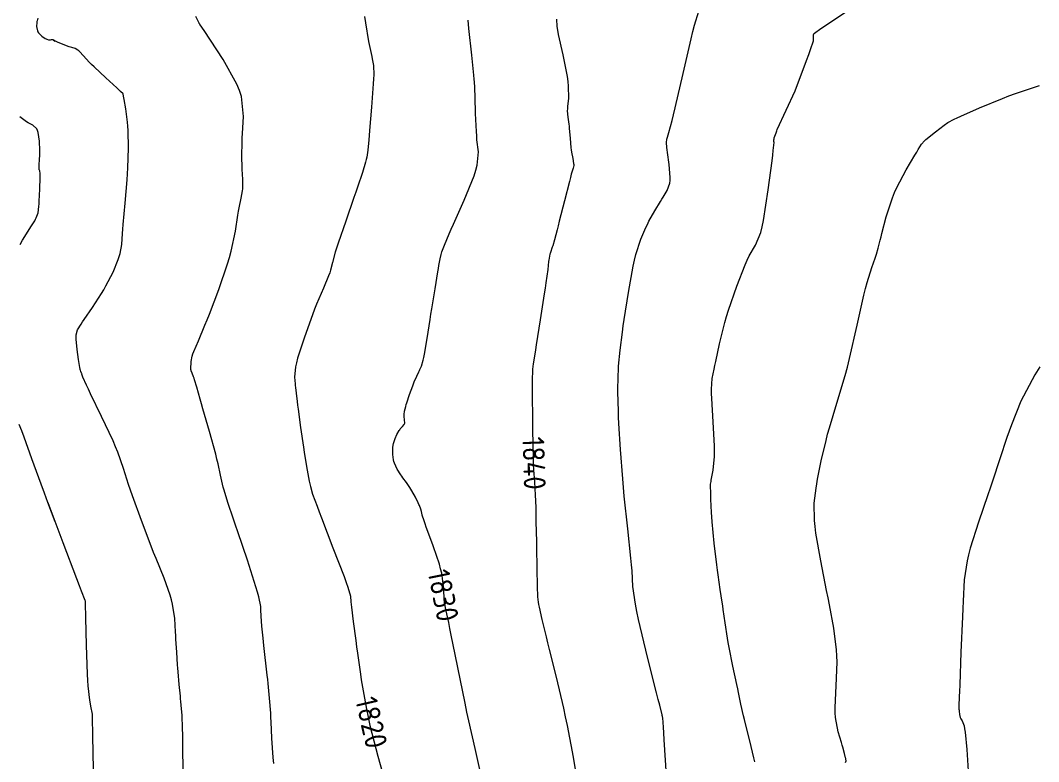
# Model space of a CAD drawing. Header units: millimetres. Extents: x 837477 to 838477, y 1189014 to 1191014.
# Drawn here: x 837868.9 to 838045.3, y 1189352.2 to 1189480.5 of the extents above; entities that cross this region are included whole.
import ezdxf

# ---------------------------------------------------------------- set-up
doc = ezdxf.new("R2010")
doc.units = ezdxf.units.MM
doc.header["$LTSCALE"] = 0.3
doc.layers.add('COTAS 10', color=252, linetype='Continuous', lineweight=9)
doc.styles.get("Standard").update_dxf_attribs({"font": 'isocp2.shx', "bigfont": '@extfont2.shx'})

msp = doc.modelspace()

# ---------------------------------------------------------------- linework, layer by layer
at = {"layer": 'COTAS 10'}
for points in [[(837996.099, 1189352.162), (837995.946, 1189352.857), (837995.23, 1189355.803), (837994.485, 1189358.772), (837994.314, 1189359.482), (837994.158, 1189360.143), (837993.723, 1189362.126), (837993.306, 1189364.147), (837993.161, 1189364.833), (837993.005, 1189365.573), (837992.335, 1189368.703), (837991.67, 1189371.974), (837991.516, 1189372.804), (837991.376, 1189373.601), (837990.978, 1189376.205), (837990.658, 1189378.548), (837990.567, 1189379.179), (837990.475, 1189379.803), (837990.134, 1189381.997), (837989.763, 1189384.53), (837989.652, 1189385.369), (837989.538, 1189386.268), (837989.098, 1189390.009), (837988.723, 1189393.692), (837988.65, 1189394.554), (837988.591, 1189395.347), (837988.487, 1189397.641), (837988.473, 1189399.16), (837988.47, 1189399.465), (837988.467, 1189399.719), (837988.462, 1189400.219), (837988.531, 1189400.701), (837988.575, 1189400.944), (837988.631, 1189401.235), (837988.925, 1189402.683), (837989.147, 1189405.028), (837989.157, 1189405.885), (837989.146, 1189406.831), (837988.922, 1189410.998), (837988.67, 1189415.046), (837988.642, 1189415.917), (837988.631, 1189416.68), (837988.742, 1189418.534), (837989.072, 1189420.151), (837989.2, 1189420.764), (837989.343, 1189421.45), (837989.992, 1189424.524), (837990.907, 1189428.213), (837991.218, 1189429.286), (837991.555, 1189430.382), (837992.979, 1189434.524), (837994.441, 1189438.218), (837994.802, 1189439.03), (837995.143, 1189439.751), (837996.217, 1189441.596), (837997.138, 1189443.823), (837997.383, 1189444.785), (837997.623, 1189445.897), (837998.454, 1189451.161), (837999.096, 1189456.218), (837999.216, 1189457.2), (837999.312, 1189458), (837999.452, 1189459.377), (837999.435, 1189459.561), (837999.432, 1189459.609), (837999.429, 1189459.655), (837999.424, 1189459.812), (837999.454, 1189460.009), (837999.473, 1189460.082), (837999.497, 1189460.162), (837999.82, 1189461.03), (837999.91, 1189461.374), (838000, 1189461.621), (838003.128, 1189468.344), (838005.091, 1189473.592), (838005.468, 1189474.62), (838005.774, 1189475.465), (838006.275, 1189476.979), (838006.298, 1189477.296), (838006.301, 1189477.385), (838006.302, 1189477.474), (838006.296, 1189477.803), (838006.309, 1189478.086), (838006.322, 1189478.147), (838006.339, 1189478.201), (838006.437, 1189478.332), (838007.565, 1189479.09), (838009.053, 1189480.091), (838013.298, 1189482.947)], [(837871.906, 1189480.881), (837871.796, 1189480.464), (837871.774, 1189480.317), (837871.756, 1189480.157), (837871.724, 1189479.464), (837871.854, 1189478.735), (837871.939, 1189478.552), (837872.045, 1189478.376), (837872.601, 1189477.811), (837873.206, 1189477.395), (837873.342, 1189477.314), (837873.464, 1189477.247), (837873.792, 1189477.13), (837874.014, 1189477.128), (837874.07, 1189477.134), (837874.123, 1189477.143), (837874.294, 1189477.2), (837874.441, 1189477.234), (837874.478, 1189477.228), (837874.514, 1189477.216), (837874.632, 1189477.117), (837874.923, 1189476.934)], [(837912.784, 1189351.891), (837912.665, 1189352.945), (837912.44, 1189356.26), (837912.345, 1189359.106), (837912.307, 1189359.865), (837912.264, 1189360.611), (837912.067, 1189363.199), (837911.82, 1189365.735), (837911.745, 1189366.447), (837911.667, 1189367.164), (837911.073, 1189372.311), (837911.003, 1189372.958), (837910.938, 1189373.584), (837910.742, 1189375.667), (837910.614, 1189377.371), (837910.593, 1189377.758), (837910.576, 1189378.109), (837910.567, 1189379.073), (837910.224, 1189380.743), (837909.997, 1189381.539), (837909.714, 1189382.48), (837908.218, 1189387.083), (837906.568, 1189391.991), (837906.187, 1189393.124), (837905.84, 1189394.16), (837904.861, 1189397.083), (837904.203, 1189399.191), (837904.058, 1189399.713), (837903.928, 1189400.207), (837903.594, 1189401.768), (837903.156, 1189403.77), (837902.961, 1189404.542), (837902.734, 1189405.409), (837901.65, 1189409.327), (837900.528, 1189413.266), (837900.278, 1189414.145), (837900.053, 1189414.934), (837899.461, 1189417.02), (837899.081, 1189418.3), (837898.99, 1189418.581), (837898.906, 1189418.829), (837898.657, 1189419.461), (837898.496, 1189419.85), (837898.468, 1189419.946), (837898.447, 1189420.037), (837898.429, 1189420.322), (837898.453, 1189420.65), (837898.457, 1189420.767), (837898.461, 1189420.896), (837898.468, 1189421.458), (837898.662, 1189422.4), (837898.785, 1189422.768), (837898.937, 1189423.183), (837899.733, 1189425.069), (837900.876, 1189427.761), (837901.247, 1189428.683), (837901.641, 1189429.683), (837903.259, 1189433.933), (837904.779, 1189438.372), (837905.111, 1189439.49), (837905.405, 1189440.561), (837906.143, 1189444.028), (837906.594, 1189446.827), (837906.705, 1189447.475), (837906.812, 1189448.069), (837907.15, 1189449.759), (837907.377, 1189451.037), (837907.414, 1189451.371), (837907.438, 1189451.697), (837907.432, 1189452.803), (837907.36, 1189454.088), (837907.343, 1189454.526), (837907.327, 1189455.001), (837907.282, 1189457.013), (837907.305, 1189459.435), (837907.331, 1189460.168), (837907.367, 1189460.928), (837907.569, 1189463.895), (837907.185, 1189467.317), (837906.85, 1189468.364), (837906.417, 1189469.453), (837904.027, 1189473.744), (837900.711, 1189478.738), (837900.057, 1189479.724), (837899.995, 1189479.82), (837899.982, 1189479.841), (837899.971, 1189479.859), (837899.948, 1189479.904), (837899.934, 1189479.931), (837899.924, 1189479.945), (837899.901, 1189479.97), (837899.879, 1189479.991), (837899.87, 1189480), (837899.859, 1189480.013), (837899.852, 1189480.023), (837899.85, 1189480.025), (837899.849, 1189480.027), (837899.845, 1189480.034), (837899.317, 1189481.211)], [(837928.506, 1189481.207), (837928.673, 1189480.065), (837929.231, 1189476.884), (837929.68, 1189474.759), (837929.778, 1189474.282), (837929.863, 1189473.854), (837930.074, 1189472.709), (837930.104, 1189471.102), (837930.075, 1189470.382), (837930.031, 1189469.543), (837929.736, 1189465.52), (837929.395, 1189461.457), (837929.321, 1189460.594), (837929.256, 1189459.843), (837929.097, 1189458.075), (837928.89, 1189456.85), (837928.795, 1189456.441), (837928.684, 1189456.003), (837928.146, 1189454.169), (837927.312, 1189451.649), (837927.015, 1189450.778), (837926.688, 1189449.832), (837925.267, 1189445.789), (837923.938, 1189441.931), (837923.669, 1189441.101), (837923.444, 1189440.375), (837922.989, 1189438.616), (837922.638, 1189437.272), (837922.478, 1189436.808), (837922.29, 1189436.305), (837921.384, 1189434.154), (837920.221, 1189431.391), (837919.871, 1189430.5), (837919.509, 1189429.556), (837918.101, 1189425.694), (837916.931, 1189422.064), (837916.719, 1189421.267), (837916.556, 1189420.56), (837916.372, 1189418.754), (837916.497, 1189417.592), (837916.528, 1189417.29), (837916.557, 1189416.997), (837916.653, 1189416.012), (837916.827, 1189414.531), (837916.907, 1189413.927), (837917.001, 1189413.238), (837917.452, 1189410.045), (837917.953, 1189406.63), (837918.078, 1189405.801), (837918.198, 1189405.023), (837918.579, 1189402.632), (837918.93, 1189400.748), (837919.03, 1189400.29), (837919.132, 1189399.858), (837919.508, 1189398.526), (837920.285, 1189396.4), (837920.639, 1189395.468), (837921.053, 1189394.387), (837923.047, 1189389.241), (837924.967, 1189384.228), (837925.333, 1189383.231), (837925.628, 1189382.403), (837926.098, 1189380.821), (837926.169, 1189379.866), (837926.214, 1189379.432), (837926.268, 1189378.926), (837926.555, 1189376.486), (837926.984, 1189373.162), (837927.129, 1189372.097), (837927.285, 1189370.97), (837927.809, 1189367.329), (837927.944, 1189366.381), (837928.829, 1189361.316), (837929.127, 1189359.89), (837929.45, 1189358.454), (837930.808, 1189353.18), (837932.036, 1189348.805)], [(837961.739, 1189480.744), (837961.827, 1189479.437), (837961.93, 1189478.819), (837962.066, 1189478.089), (837962.844, 1189474.531), (837963.602, 1189470.779), (837963.726, 1189469.928), (837963.813, 1189469.158), (837963.818, 1189467.058), (837963.66, 1189465.597), (837963.644, 1189465.23), (837963.641, 1189464.88), (837963.73, 1189463.753), (837963.893, 1189462.578), (837963.936, 1189462.197), (837963.977, 1189461.793), (837964.121, 1189460.133), (837964.274, 1189458.484), (837964.323, 1189458.087), (837964.374, 1189457.715), (837964.58, 1189456.586), (837964.728, 1189455.75), (837964.743, 1189455.563), (837964.747, 1189455.394), (837964.664, 1189454.946), (837964.336, 1189453.881), (837964.184, 1189453.324), (837964.006, 1189452.653), (837963.144, 1189449.285), (837962.248, 1189445.75), (837962.049, 1189444.974), (837961.871, 1189444.285), (837961.406, 1189442.531), (837961.112, 1189441.503), (837961.042, 1189441.273), (837960.977, 1189441.066), (837960.782, 1189440.512), (837960.645, 1189440.152), (837960.616, 1189440.066), (837960.591, 1189439.987), (837960.534, 1189439.753), (837960.471, 1189439.275), (837960.443, 1189439.042), (837960.409, 1189438.765), (837960.247, 1189437.403), (837959.932, 1189435.066), (837959.801, 1189434.175), (837959.652, 1189433.178), (837958.956, 1189428.694), (837958.273, 1189424.373), (837958.131, 1189423.478), (837958.009, 1189422.714), (837957.74, 1189421.044), (837957.629, 1189420.166), (837957.607, 1189419.901), (837957.589, 1189419.628), (837957.555, 1189418.562), (837957.561, 1189416.507), (837957.568, 1189415.61), (837957.577, 1189414.571), (837957.598, 1189412.699), (837957.631, 1189409.632), (837957.719, 1189404.686), (837957.749, 1189403.641), (837957.783, 1189402.738), (837957.928, 1189400.651), (837958.082, 1189398.358), (837958.122, 1189397.324), (837958.161, 1189396.118), (837958.214, 1189393.71), (837958.288, 1189390.324), (837958.386, 1189384.644), (837958.406, 1189383.51), (837958.423, 1189382.566), (837958.457, 1189380.743), (837958.586, 1189379.79), (837958.661, 1189379.395), (837958.755, 1189378.942), (837959.238, 1189376.835), (837959.978, 1189373.794), (837960.234, 1189372.753), (837960.512, 1189371.625), (837961.7, 1189366.835), (837962.964, 1189361.451), (837963.291, 1189359.949), (837963.607, 1189358.443), (837964.662, 1189352.962), (837965.474, 1189348.075)], [(837980.824, 1189349.806), (837980.442, 1189356.002), (837980.366, 1189357.198), (837980.302, 1189358.168), (837980.178, 1189359.797), (837980.145, 1189359.928), (837980.138, 1189359.954), (837980.133, 1189359.976), (837980.122, 1189360.019), (837980.111, 1189360.073), (837980.105, 1189360.102), (837980.097, 1189360.137), (837980.059, 1189360.313), (837979.643, 1189361.975), (837979.398, 1189362.946), (837979.095, 1189364.139), (837977.531, 1189370.294), (837975.97, 1189376.792), (837975.669, 1189378.202), (837975.425, 1189379.442), (837975.018, 1189382.513), (837974.859, 1189385.243), (837974.77, 1189386.269), (837974.662, 1189387.412), (837974.112, 1189392.513), (837973.506, 1189398.182), (837973.363, 1189399.683), (837973.231, 1189401.154), (837972.844, 1189406.219), (837972.584, 1189410.716), (837972.532, 1189411.829), (837972.489, 1189412.884), (837972.406, 1189416.219), (837972.448, 1189419.124), (837972.483, 1189419.908), (837972.528, 1189420.683), (837972.776, 1189423.412), (837973.19, 1189426.57), (837973.339, 1189427.617), (837973.505, 1189428.739), (837974.228, 1189433.412), (837975.056, 1189437.969), (837975.287, 1189439.017), (837975.518, 1189439.974), (837976.36, 1189442.658), (837977.248, 1189444.675), (837977.508, 1189445.211), (837977.775, 1189445.737), (837978.793, 1189447.557), (837979.767, 1189449.163), (837980.007, 1189449.555), (837980.233, 1189449.925), (837980.944, 1189451.069), (837981.376, 1189452.362), (837981.428, 1189452.826), (837981.45, 1189453.335), (837981.284, 1189455.556), (837980.995, 1189457.675), (837980.94, 1189458.121), (837980.895, 1189458.506), (837980.822, 1189459.386), (837980.884, 1189459.939), (837980.924, 1189460.117), (837980.974, 1189460.307), (837981.236, 1189461.084), (837981.813, 1189463.169), (837982.061, 1189464.184), (837982.347, 1189465.389), (837983.699, 1189471.318), (837985.093, 1189477.331), (837985.406, 1189478.588), (837985.687, 1189479.668), (837986.439, 1189482.096)], [(837948.608, 1189350.329), (837947.659, 1189354.488), (837946.57, 1189359.265), (837946.249, 1189360.751), (837945.919, 1189362.307), (837944.656, 1189368.515), (837944.21, 1189370.752), (837943.539, 1189374.106), (837943.302, 1189375.272), (837943.096, 1189376.274), (837942.612, 1189378.515), (837942.378, 1189379.837), (837942.329, 1189380.26), (837942.287, 1189380.706), (837942.194, 1189382.524), (837941.882, 1189384.833), (837941.703, 1189385.591), (837941.482, 1189386.399), (837940.474, 1189389.38), (837940.35, 1189389.745), (837939.217, 1189392.773), (837938.997, 1189393.381), (837938.817, 1189393.889), (837938.505, 1189394.893), (837938.437, 1189395.267), (837938.411, 1189395.377), (837938.382, 1189395.492), (837938.253, 1189395.931), (837938.019, 1189396.528), (837937.924, 1189396.742), (837937.816, 1189396.977), (837937.32, 1189398), (837936.728, 1189399.09), (837936.56, 1189399.367), (837936.391, 1189399.634), (837935.765, 1189400.506), (837935.137, 1189401.354), (837934.965, 1189401.604), (837934.795, 1189401.862), (837934.19, 1189402.852), (837933.704, 1189403.871), (837933.609, 1189404.148), (837933.532, 1189404.422), (837933.395, 1189405.392), (837933.4, 1189406.259), (837933.412, 1189406.468), (837933.429, 1189406.664), (837933.527, 1189407.261), (837933.699, 1189407.815), (837933.762, 1189407.984), (837933.832, 1189408.16), (837934.139, 1189408.853), (837934.5, 1189409.507), (837934.603, 1189409.659), (837934.708, 1189409.798), (837935.1, 1189410.195), (837935.397, 1189410.563), (837935.442, 1189410.684), (837935.471, 1189410.814), (837935.441, 1189411.35), (837935.359, 1189411.945), (837935.354, 1189412.111), (837935.358, 1189412.278), (837935.437, 1189412.886), (837935.654, 1189413.702), (837935.744, 1189413.999), (837935.848, 1189414.328), (837936.33, 1189415.775), (837936.867, 1189417.265), (837937.003, 1189417.621), (837937.135, 1189417.952), (837937.571, 1189418.941), (837937.94, 1189419.709), (837938.031, 1189419.9), (837938.116, 1189420.082), (837938.382, 1189420.66), (837938.671, 1189421.711), (837938.77, 1189422.19), (837938.878, 1189422.751), (837939.34, 1189425.458), (837939.869, 1189428.748), (837940.02, 1189429.677), (837940.173, 1189430.613), (837940.74, 1189434.058), (837941.223, 1189436.982), (837941.323, 1189437.59), (837941.409, 1189438.11), (837941.596, 1189439.26), (837941.767, 1189439.972), (837941.843, 1189440.215), (837941.931, 1189440.479), (837942.352, 1189441.601), (837943.182, 1189443.559), (837943.529, 1189444.351), (837943.926, 1189445.25), (837945.779, 1189449.4), (837947.483, 1189453.636), (837947.785, 1189454.59), (837948.014, 1189455.45), (837948.228, 1189457.766), (837947.995, 1189459.817), (837947.942, 1189460.51), (837947.893, 1189461.257), (837947.759, 1189464.408), (837947.677, 1189467.234), (837947.661, 1189467.777), (837947.648, 1189468.215), (837947.626, 1189468.933), (837947.54, 1189469.809), (837947.487, 1189470.347), (837947.421, 1189471.014), (837947.075, 1189474.491), (837946.591, 1189479.132), (837946.438, 1189480.533)], [(837897.183, 1189348.498), (837897.061, 1189354.081), (837897.036, 1189355.247), (837897.015, 1189356.249), (837896.97, 1189358.498), (837896.936, 1189359.649), (837896.921, 1189359.959), (837896.904, 1189360.265), (837896.823, 1189361.339), (837896.704, 1189362.62), (837896.662, 1189363.056), (837896.617, 1189363.529), (837896.424, 1189365.531), (837896.224, 1189367.755), (837896.174, 1189368.367), (837896.127, 1189368.978), (837895.98, 1189371.17), (837895.847, 1189373.389), (837895.81, 1189374.016), (837895.773, 1189374.648), (837895.636, 1189376.979), (837895.27, 1189379.485), (837895.088, 1189380.229), (837894.87, 1189380.994), (837893.794, 1189383.936), (837892.398, 1189387.345), (837891.979, 1189388.404), (837891.546, 1189389.513), (837889.867, 1189393.936), (837888.314, 1189398.21), (837887.961, 1189399.225), (837887.642, 1189400.167), (837886.766, 1189402.963), (837885.783, 1189405.757), (837885.395, 1189406.697), (837884.958, 1189407.711), (837882.963, 1189411.975), (837881.058, 1189415.897), (837880.677, 1189416.695), (837880.36, 1189417.368), (837879.745, 1189418.757), (837879.568, 1189419.258), (837879.527, 1189419.371), (837879.49, 1189419.472), (837879.384, 1189419.745), (837879.302, 1189419.975), (837879.281, 1189420.049), (837879.259, 1189420.128), (837879.184, 1189420.451), (837879.068, 1189421.141), (837879.022, 1189421.45), (837878.969, 1189421.811), (837878.724, 1189423.544), (837878.561, 1189425.327), (837878.56, 1189425.72), (837878.578, 1189426.069), (837878.8, 1189426.966), (837879.408, 1189427.929), (837879.669, 1189428.32), (837879.97, 1189428.765), (837881.393, 1189430.822), (837882.963, 1189433.227), (837883.358, 1189433.892), (837883.734, 1189434.556), (837884.949, 1189436.949), (837885.849, 1189439.136), (837886.027, 1189439.67), (837886.174, 1189440.173), (837886.449, 1189441.732), (837886.59, 1189443.65), (837886.653, 1189444.379), (837886.726, 1189445.195), (837887.074, 1189448.86), (837887.409, 1189452.897), (837887.474, 1189453.947), (837887.526, 1189454.969), (837887.612, 1189458.415), (837887.548, 1189461.434), (837887.505, 1189462.185), (837887.452, 1189462.9), (837887.167, 1189465.178), (837886.881, 1189466.819), (837886.827, 1189467.132), (837886.782, 1189467.385), (837886.711, 1189467.789), (837886.25, 1189468.216), (837885.96, 1189468.484), (837885.6, 1189468.817), (837883.713, 1189470.556), (837881.688, 1189472.462), (837881.241, 1189472.899), (837880.843, 1189473.297), (837879.817, 1189474.407), (837879.167, 1189475.114), (837879.007, 1189475.258), (837878.856, 1189475.379), (837878.382, 1189475.63), (837877.81, 1189475.803), (837877.597, 1189475.876), (837877.36, 1189475.959), (837876.309, 1189476.35), (837875.319, 1189476.747), (837875.121, 1189476.836), (837874.955, 1189476.914), (837874.632, 1189477.117)], [(838011.843, 1189352.063), (838011.928, 1189352.333), (838011.9, 1189352.612), (838011.876, 1189352.738), (838011.845, 1189352.885), (838011.67, 1189353.592), (838011.363, 1189354.681), (838011.248, 1189355.068), (838011.119, 1189355.492), (838010.546, 1189357.336), (838010.091, 1189359.832), (838010.036, 1189360.667), (838010.013, 1189361.566), (838010.186, 1189365.333), (838010.356, 1189369.408), (838010.33, 1189370.5), (838010.272, 1189371.576), (838009.8, 1189375.333), (838009.04, 1189379.336), (838008.8, 1189380.568), (838008.547, 1189381.852), (838007.53, 1189386.937), (838006.69, 1189391.776), (838006.549, 1189392.905), (838006.448, 1189393.944), (838006.413, 1189396.937), (838006.731, 1189399.518), (838006.853, 1189400.297), (838006.989, 1189401.104), (838007.6, 1189404.25), (838008.45, 1189407.808), (838008.736, 1189408.875), (838009.045, 1189409.977), (838010.346, 1189414.25), (838011.763, 1189419.06), (838012.145, 1189420.5), (838012.522, 1189421.988), (838013.848, 1189427.752), (838015.022, 1189432.979), (838015.304, 1189434.128), (838015.567, 1189435.147), (838016.36, 1189437.752), (838016.942, 1189439.338), (838017.072, 1189439.716), (838017.188, 1189440.067), (838017.496, 1189441.112), (838017.843, 1189442.472), (838017.984, 1189443.021), (838018.145, 1189443.645), (838018.888, 1189446.523), (838019.945, 1189449.822), (838020.303, 1189450.711), (838020.69, 1189451.59), (838022.324, 1189454.676), (838023.844, 1189457.19), (838024.158, 1189457.708), (838024.427, 1189458.148), (838025.015, 1189459.096), (838025.525, 1189459.668), (838025.744, 1189459.872), (838025.998, 1189460.095), (838027.199, 1189461.065), (838028.422, 1189462.002), (838028.69, 1189462.206), (838028.928, 1189462.385), (838029.532, 1189462.827), (838030.62, 1189463.391), (838031.163, 1189463.646), (838031.811, 1189463.945), (838035.024, 1189465.384), (838038.993, 1189467.021), (838040.118, 1189467.446), (838041.254, 1189467.857), (838045.449, 1189469.239)], [(837868.88, 1189441.735), (837869.287, 1189442.472), (837869.658, 1189443.124), (837870.705, 1189444.774), (837871.394, 1189445.814), (837871.54, 1189446.081), (837871.666, 1189446.338), (837871.958, 1189447.193), (837872.104, 1189448.31), (837872.139, 1189448.734), (837872.17, 1189449.207), (837872.263, 1189451.327), (837872.309, 1189453.3), (837872.311, 1189453.68), (837872.309, 1189453.988), (837872.263, 1189454.499), (837872.198, 1189454.589), (837872.184, 1189454.632), (837872.172, 1189454.683), (837872.142, 1189454.93), (837872.142, 1189455.32), (837872.149, 1189455.462), (837872.159, 1189455.617), (837872.22, 1189456.298), (837872.269, 1189457.274), (837872.271, 1189457.616), (837872.269, 1189457.989), (837872.219, 1189459.595), (837871.993, 1189461.118), (837871.88, 1189461.44), (837871.744, 1189461.718), (837871.07, 1189462.357), (837870.227, 1189462.795), (837869.986, 1189462.946), (837869.741, 1189463.11), (837868.825, 1189463.806)], [(838045.509, 1189420.52), (838044.611, 1189419.147), (838042.214, 1189414.595), (838040.595, 1189410.486), (838040.188, 1189409.392), (838039.798, 1189408.317), (838038.537, 1189404.595), (838037.275, 1189400.731), (838036.886, 1189399.568), (838036.478, 1189398.364), (838034.86, 1189393.677), (838033.429, 1189389.131), (838033.14, 1189388.015), (838032.898, 1189386.962), (838032.409, 1189383.677), (838032.207, 1189380.001), (838032.144, 1189378.701), (838032.08, 1189377.279), (838031.825, 1189371.127), (838031.606, 1189365.473), (838031.564, 1189364.365), (838031.53, 1189363.456), (838031.475, 1189361.824), (838031.474, 1189361.539), (838031.474, 1189361.426), (838031.477, 1189361.303), (838031.494, 1189361.12), (838031.503, 1189361.029), (838031.514, 1189360.922), (838031.57, 1189360.389), (838031.687, 1189359.827), (838031.736, 1189359.701), (838031.793, 1189359.587), (838032.062, 1189359.282), (838032.371, 1189358.387), (838032.454, 1189357.901), (838032.535, 1189357.312), (838032.816, 1189354.324), (838033.065, 1189350.64)], [(837874.923, 1189393.712), (837873.663, 1189397.065), (837873.058, 1189398.698), (837872.502, 1189400.21), (837870.912, 1189404.648), (837869.552, 1189408.397), (837869.142, 1189409.472), (837868.717, 1189410.565)], [(837873.663, 1189397.065), (837876.264, 1189390.145), (837878.626, 1189383.916), (837879.081, 1189382.717), (837879.45, 1189381.747), (837880.061, 1189380.145), (837880.101, 1189380.042), (837880.108, 1189380.017), (837880.115, 1189379.994), (837880.127, 1189379.924), (837880.154, 1189378.732), (837880.17, 1189378.001), (837880.189, 1189377.096), (837880.288, 1189372.382), (837880.451, 1189367.367), (837880.51, 1189366.272), (837880.576, 1189365.304), (837880.863, 1189362.872), (837881.132, 1189361.522), (837881.186, 1189361.236), (837881.231, 1189360.989), (837881.319, 1189360.414), (837881.366, 1189358.748), (837881.386, 1189357.812), (837881.409, 1189356.671), (837881.513, 1189350.835)]]:
    msp.add_lwpolyline(points, dxfattribs=at)

# ---------------------------------------------------------------- texts
at = {"layer": 'COTAS 10', "char_height": 3.8, "attachment_point": 7}
for s, insert, rotation in [('1840', (837955.828, 1189408.387), 271.94975), ('1830', (837939.407, 1189385.03), 281.35647), ('1820', (837926.864, 1189362.923), 282.86568)]:
    msp.add_mtext(s, dxfattribs=dict(at, insert=insert, rotation=rotation))

doc.saveas('drawing.dxf')
